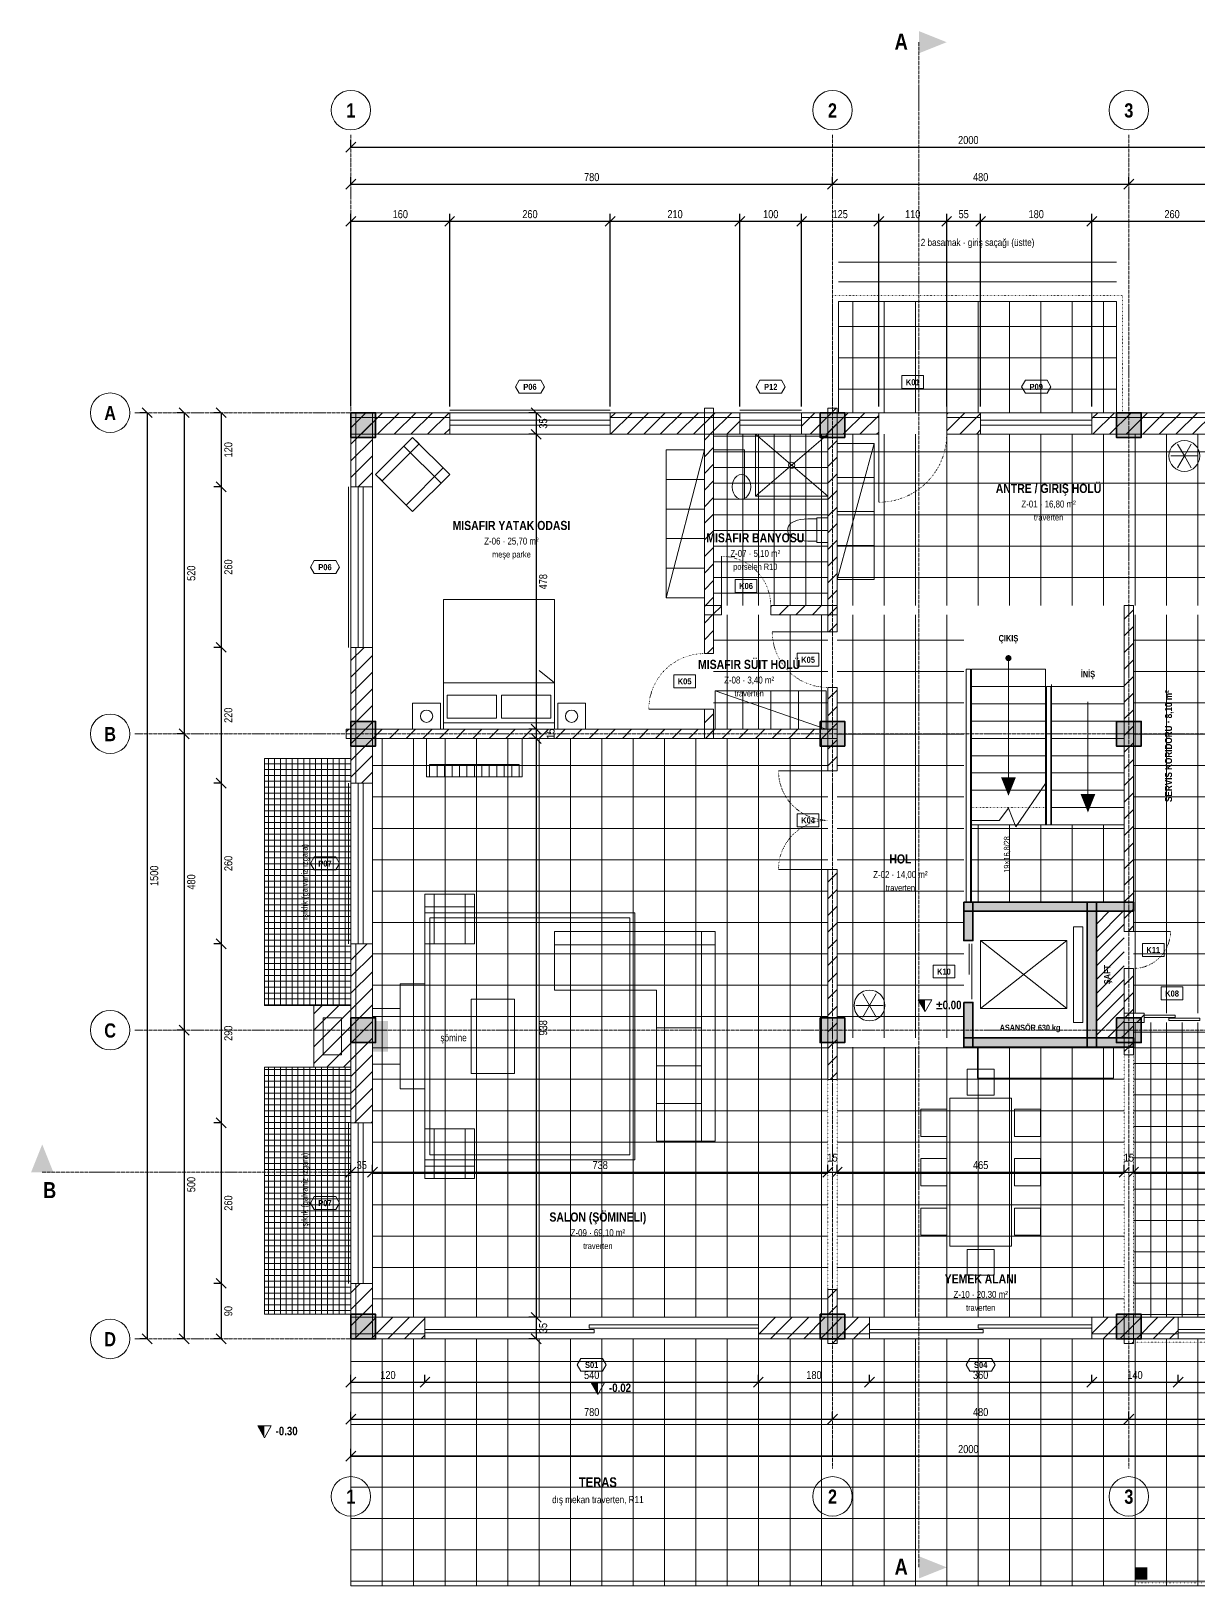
# Model space of a CAD drawing. Header units: centimetres. Extents: x -864 to 7399, y -55958 to -4337.
# Drawn here: x -518 to 1374, y -15400 to -12882 of the extents above; entities that cross this region are included whole.
import ezdxf
from ezdxf.enums import TextEntityAlignment as Align

# ---------------------------------------------------------------- set-up
doc = ezdxf.new("R2010")
doc.units = ezdxf.units.CM
doc.header["$LTSCALE"] = 0.25
doc.linetypes.add('ACAD_ISO04W100', pattern=[30, 24, -3, 0, -3])
doc.linetypes.add('ACAD_ISO07W100', pattern=[3, 0, -3])
for name, color, linetype, lineweight in [('M-BACA-TUGLA', 116, 'Continuous', 9), ('M-BACA-TUGLA-T', 8, 'Continuous', 5), ('M-DUVA-GAZBETON', 64, 'Continuous', 20), ('M-DUVA-GAZBETON-T', 8, 'Continuous', 5), ('M-GOST-ACYONU', 248, 'ACAD_ISO07W100', 9), ('M-GOST-AKS', 1, 'ACAD_ISO04W100', 9), ('M-GOST-AKSPOZ', 1, 'Continuous', 9), ('M-GOST-DISOLCU', 40, 'Continuous', 9), ('M-GOST-ICOLCU', 44, 'Continuous', 9), ('M-GOST-IZDUSUM', 80, 'ACAD_ISO07W100', 18), ('M-GOST-KAPIPOZ', 95, 'Continuous', 9), ('M-GOST-KESITHATTI', 240, 'ACAD_ISO04W100', 18), ('M-GOST-MAHALPOZ', 7, 'Continuous', 9), ('M-GOST-MERDIVEPOZ', 145, 'Continuous', 9), ('M-GOST-PENCEREPOZ', 62, 'Continuous', 9), ('M-GOST-PLANKOT', 46, 'Continuous', 9), ('M-GOST-YAZI', 2, 'Continuous', 9), ('M-ISIK-GALVANIZ', 150, 'Continuous', 9), ('M-ISIK-GALVANIZ-T', 8, 'Continuous', 5), ('M-ISYA-TASYUNU', 251, 'Continuous', 9), ('M-KALD-TAS', 45, 'Continuous', 9), ('M-KALD-TAS-T', 8, 'Continuous', 5), ('M-KORK-CAM', 100, 'Continuous', 9), ('M-KPKN-AHSAP', 93, 'Continuous', 9), ('M-KPKS-AHSAP', 160, 'Continuous', 9), ('M-MERD-BETONARME', 6, 'Continuous', 18), ('M-MERD-BETONARME-T', 8, 'Continuous', 5), ('M-PNKS-ALUMINYUM', 171, 'Continuous', 9), ('M-SAFT-TESISAT-T', 8, 'Continuous', 5), ('M-TASI-BETONARME', 5, 'Continuous', 35), ('M-TASI-BETONARME-T', 250, 'Continuous', 5), ('M-TEFR-MEKANIK', 238, 'Continuous', 9), ('M-TEFR-MIMARI', 29, 'Continuous', 9), ('M-ZMNK-DOGALTAS-T', 8, 'Continuous', 5), ('M-ZMNK-SERAMIK-T', 8, 'Continuous', 5)]:
    doc.layers.add(name, color=color, linetype=linetype, lineweight=lineweight)
doc.styles.add('YAZI', font='arialn.ttf')
doc.styles.add('YAZI-KALIN', font='arialnb.ttf')
doc.dimstyles.new('MIMARI-1-100', dxfattribs={"dimscale": 10, "dimtxt": 1.296, "dimasz": 2.5, "dimexe": 1.2, "dimexo": 0, "dimgap": 0.5, "dimtad": 1, "dimdec": 0, "dimtxsty": 'YAZI', "dimtsz": 0.8, "dimcen": 2.5, "dimclrd": 256, "dimclre": 256, "dimclrt": 256, "dimazin": 3, "dimtfac": 1, "dimtmove": 0, "dimatfit": 3, "dimarcsym": 0})

msp = doc.modelspace()

# ---------------------------------------------------------------- hatches: boundary and pattern name
at = {"layer": 'M-BACA-TUGLA-T'}
h = msp.add_hatch(dxfattribs=at)
h.set_pattern_fill('ANSI31', scale=6)
h.paths.add_polyline_path([(-60, -14460), (0, -14460), (0, -14560), (-60, -14560)])
h = msp.add_hatch(color=256, dxfattribs=at)
h.dxf.hatch_style = 1
h.paths.add_polyline_path([(35, -14485), (60, -14485), (60, -14535), (35, -14535)])
at = {"layer": 'M-DUVA-GAZBETON-T'}
h = msp.add_hatch(dxfattribs=at)
h.set_pattern_fill('ANSI31', scale=6)
h.paths.add_polyline_path([(572.5, -13492.5), (587.5, -13492.5), (587.5, -13890), (572.5, -13890)])
h = msp.add_hatch(dxfattribs=at)
h.set_pattern_fill('ANSI31', scale=6)
h.paths.add_polyline_path([(772.5, -13492.5), (787.5, -13492.5), (787.5, -13855), (772.5, -13855)])
h = msp.add_hatch(dxfattribs=at)
h.set_pattern_fill('ANSI31', scale=6)
h.paths.add_polyline_path([(0, -13500), (35, -13500), (35, -13620), (0, -13620)])
h = msp.add_hatch(dxfattribs=at)
h.set_pattern_fill('ANSI31', scale=6)
h.paths.add_polyline_path([(0, -13500), (160, -13500), (160, -13535), (0, -13535)])
h = msp.add_hatch(dxfattribs=at)
h.set_pattern_fill('ANSI31', scale=6)
h.paths.add_polyline_path([(420, -13500), (630, -13500), (630, -13535), (420, -13535)])
h = msp.add_hatch(dxfattribs=at)
h.set_pattern_fill('ANSI31', scale=6)
h.paths.add_polyline_path([(730, -13500), (855, -13500), (855, -13535), (730, -13535)])
h = msp.add_hatch(dxfattribs=at)
h.set_pattern_fill('ANSI31', scale=6)
h.paths.add_polyline_path([(965, -13500), (1020, -13500), (1020, -13535), (965, -13535)])
h = msp.add_hatch(dxfattribs=at)
h.set_pattern_fill('ANSI31', scale=6)
h.paths.add_polyline_path([(1200, -13500), (1460, -13500), (1460, -13535), (1200, -13535)])
h = msp.add_hatch(dxfattribs=at)
h.set_pattern_fill('ANSI31', scale=6)
h.paths.add_polyline_path([(572.5, -13812.5), (600, -13812.5), (600, -13827.5), (572.5, -13827.5)])
h = msp.add_hatch(dxfattribs=at)
h.set_pattern_fill('ANSI31', scale=6)
h.paths.add_polyline_path([(680, -13812.5), (787.5, -13812.5), (787.5, -13827.5), (680, -13827.5)])
h = msp.add_hatch(dxfattribs=at)
h.set_pattern_fill('ANSI31', scale=6)
h.paths.add_polyline_path([(1252.5, -13812.5), (1267.5, -13812.5), (1267.5, -14340), (1252.5, -14340)])
h = msp.add_hatch(dxfattribs=at)
h.set_pattern_fill('ANSI31', scale=6)
h.paths.add_polyline_path([(0, -13880), (35, -13880), (35, -14100), (0, -14100)])
h = msp.add_hatch(dxfattribs=at)
h.set_pattern_fill('ANSI31', scale=6)
h.paths.add_polyline_path([(772.5, -13945), (787.5, -13945), (787.5, -14080), (772.5, -14080)])
h = msp.add_hatch(dxfattribs=at)
h.set_pattern_fill('ANSI31', scale=6)
h.paths.add_polyline_path([(572.5, -13980), (587.5, -13980), (587.5, -14027.5), (572.5, -14027.5)])
h = msp.add_hatch(dxfattribs=at)
h.set_pattern_fill('ANSI31', scale=6)
h.paths.add_polyline_path([(-7.5, -14012.5), (787.5, -14012.5), (787.5, -14027.5), (-7.5, -14027.5)])
h = msp.add_hatch(dxfattribs=at)
h.set_pattern_fill('ANSI31', scale=6)
h.paths.add_polyline_path([(772.5, -14240), (787.5, -14240), (787.5, -14580), (772.5, -14580)])
h = msp.add_hatch(dxfattribs=at)
h.set_pattern_fill('ANSI31', scale=6)
h.paths.add_polyline_path([(0, -14360), (35, -14360), (35, -14650), (0, -14650)])
h = msp.add_hatch(dxfattribs=at)
h.set_pattern_fill('ANSI31', scale=6)
h.paths.add_polyline_path([(1252.5, -14400), (1267.5, -14400), (1267.5, -14540), (1252.5, -14540)])
h = msp.add_hatch(dxfattribs=at)
h.set_pattern_fill('ANSI31', scale=6)
h.paths.add_polyline_path([(1252.5, -14472.5), (1285, -14472.5), (1285, -14487.5), (1252.5, -14487.5)])
h = msp.add_hatch(dxfattribs=at)
h.set_pattern_fill('ANSI31', scale=6)
h.paths.add_polyline_path([(0, -14910), (35, -14910), (35, -15000), (0, -15000)])
h = msp.add_hatch(dxfattribs=at)
h.set_pattern_fill('ANSI31', scale=6)
h.paths.add_polyline_path([(772.5, -14920), (787.5, -14920), (787.5, -15007.5), (772.5, -15007.5)])
h = msp.add_hatch(dxfattribs=at)
h.set_pattern_fill('ANSI31', scale=6)
h.paths.add_polyline_path([(0, -14965), (120, -14965), (120, -15000), (0, -15000)])
h = msp.add_hatch(dxfattribs=at)
h.set_pattern_fill('ANSI31', scale=6)
h.paths.add_polyline_path([(660, -14965), (840, -14965), (840, -15000), (660, -15000)])
h = msp.add_hatch(dxfattribs=at)
h.set_pattern_fill('ANSI31', scale=6)
h.paths.add_polyline_path([(1200, -14965), (1340, -14965), (1340, -15000), (1200, -15000)])
h = msp.add_hatch(dxfattribs=at)
h.set_pattern_fill('ANSI31', scale=6)
h.paths.add_polyline_path([(1252.5, -14960), (1267.5, -14960), (1267.5, -15007.5), (1252.5, -15007.5)])
at = {"layer": 'M-GOST-KESITHATTI'}
h = msp.add_hatch(color=256, dxfattribs=at)
h.dxf.hatch_style = 1
h.paths.add_polyline_path([(920, -12882), (965, -12900), (920, -12918)])
h = msp.add_hatch(color=256, dxfattribs=at)
h.dxf.hatch_style = 1
h.paths.add_polyline_path([(-518, -14730), (-500, -14685), (-482, -14730)])
h = msp.add_hatch(color=256, dxfattribs=at)
h.dxf.hatch_style = 1
h.paths.add_polyline_path([(920, -15352), (965, -15370), (920, -15388)])
at = {"layer": 'M-GOST-PLANKOT'}
h = msp.add_hatch(color=256, dxfattribs=at)
h.dxf.hatch_style = 1
h.paths.add_polyline_path([(919, -14451), (930, -14451), (930, -14470)])
h = msp.add_hatch(color=256, dxfattribs=at)
h.dxf.hatch_style = 1
h.paths.add_polyline_path([(389, -15071), (400, -15071), (400, -15090)])
h = msp.add_hatch(color=256, dxfattribs=at)
h.dxf.hatch_style = 1
h.paths.add_polyline_path([(-151, -15141), (-140, -15141), (-140, -15160)])
at = {"layer": 'M-ISIK-GALVANIZ-T'}
h = msp.add_hatch(dxfattribs=at)
h.set_pattern_fill('NET', scale=3)
h.paths.add_polyline_path([(-140, -14060), (0, -14060), (0, -14460), (-140, -14460)])
h = msp.add_hatch(dxfattribs=at)
h.set_pattern_fill('NET', scale=3)
h.paths.add_polyline_path([(-140, -14560), (0, -14560), (0, -14960), (-140, -14960)])
at = {"layer": 'M-KALD-TAS-T'}
h = msp.add_hatch(dxfattribs=at)
h.set_pattern_fill('NET', scale=16)
h.paths.add_polyline_path([(790, -13320), (1240, -13320), (1240, -13500), (790, -13500)])
h = msp.add_hatch(dxfattribs=at)
h.set_pattern_fill('NET', scale=16)
h.paths.add_polyline_path([(0, -15000), (2000, -15000), (2000, -15400), (0, -15400)])
h = msp.add_hatch(color=256, dxfattribs=at)
h.dxf.hatch_style = 1
h.paths.add_polyline_path([(1270, -15370), (1290, -15370), (1290, -15390), (1270, -15390)])
at = {"layer": 'M-MERD-BETONARME'}
h = msp.add_hatch(color=256, dxfattribs=at)
h.dxf.hatch_style = 1
edge = h.paths.add_edge_path()
edge.add_arc((1065, -13897.5), 5, 0, 360)
at = {"layer": 'M-MERD-BETONARME-T'}
h = msp.add_hatch(color=256, dxfattribs=at)
h.dxf.hatch_style = 1
h.paths.add_polyline_path([(1053, -14090.5), (1077, -14090.5), (1065, -14120.5)])
h = msp.add_hatch(color=256, dxfattribs=at)
h.dxf.hatch_style = 1
h.paths.add_polyline_path([(1181.8, -14117.5), (1205.8, -14117.5), (1193.8, -14147.5)])
at = {"layer": 'M-SAFT-TESISAT-T'}
h = msp.add_hatch(dxfattribs=at)
h.set_pattern_fill('ANSI31', scale=5)
h.paths.add_polyline_path([(1207.5, -14307.5), (1252.5, -14307.5), (1252.5, -14512.5), (1207.5, -14512.5)])
at = {"layer": 'M-TASI-BETONARME-T'}
h = msp.add_hatch(color=256, dxfattribs=at)
h.dxf.hatch_style = 1
h.paths.add_polyline_path([(0, -13500), (40, -13500), (40, -13540), (0, -13540)])
h = msp.add_hatch(color=256, dxfattribs=at)
h.dxf.hatch_style = 1
h.paths.add_polyline_path([(760, -13500), (800, -13500), (800, -13540), (760, -13540)])
h = msp.add_hatch(color=256, dxfattribs=at)
h.dxf.hatch_style = 1
h.paths.add_polyline_path([(1240, -13500), (1280, -13500), (1280, -13540), (1240, -13540)])
h = msp.add_hatch(color=256, dxfattribs=at)
h.dxf.hatch_style = 1
h.paths.add_polyline_path([(0, -14000), (40, -14000), (40, -14040), (0, -14040)])
h = msp.add_hatch(color=256, dxfattribs=at)
h.dxf.hatch_style = 1
h.paths.add_polyline_path([(760, -14000), (800, -14000), (800, -14040), (760, -14040)])
h = msp.add_hatch(color=256, dxfattribs=at)
h.dxf.hatch_style = 1
h.paths.add_polyline_path([(1240, -14000), (1280, -14000), (1280, -14040), (1240, -14040)])
h = msp.add_hatch(color=256, dxfattribs=at)
h.dxf.hatch_style = 1
h.paths.add_polyline_path([(992.5, -14292.5), (1007.5, -14292.5), (1007.5, -14355), (992.5, -14355)])
h = msp.add_hatch(color=256, dxfattribs=at)
h.dxf.hatch_style = 1
h.paths.add_polyline_path([(992.5, -14292.5), (1267.5, -14292.5), (1267.5, -14307.5), (992.5, -14307.5)])
h = msp.add_hatch(color=256, dxfattribs=at)
h.dxf.hatch_style = 1
h.paths.add_polyline_path([(1192.5, -14292.5), (1207.5, -14292.5), (1207.5, -14527.5), (1192.5, -14527.5)])
h = msp.add_hatch(color=256, dxfattribs=at)
h.dxf.hatch_style = 1
h.paths.add_polyline_path([(992.5, -14455), (1007.5, -14455), (1007.5, -14527.5), (992.5, -14527.5)])
h = msp.add_hatch(color=256, dxfattribs=at)
h.dxf.hatch_style = 1
h.paths.add_polyline_path([(0, -14480), (40, -14480), (40, -14520), (0, -14520)])
h = msp.add_hatch(color=256, dxfattribs=at)
h.dxf.hatch_style = 1
h.paths.add_polyline_path([(760, -14480), (800, -14480), (800, -14520), (760, -14520)])
h = msp.add_hatch(color=256, dxfattribs=at)
h.dxf.hatch_style = 1
h.paths.add_polyline_path([(1240, -14480), (1280, -14480), (1280, -14520), (1240, -14520)])
h = msp.add_hatch(color=256, dxfattribs=at)
h.dxf.hatch_style = 1
h.paths.add_polyline_path([(992.5, -14512.5), (1267.5, -14512.5), (1267.5, -14527.5), (992.5, -14527.5)])
h = msp.add_hatch(color=256, dxfattribs=at)
h.dxf.hatch_style = 1
h.paths.add_polyline_path([(0, -14960), (40, -14960), (40, -15000), (0, -15000)])
h = msp.add_hatch(color=256, dxfattribs=at)
h.dxf.hatch_style = 1
h.paths.add_polyline_path([(760, -14960), (800, -14960), (800, -15000), (760, -15000)])
h = msp.add_hatch(color=256, dxfattribs=at)
h.dxf.hatch_style = 1
h.paths.add_polyline_path([(1240, -14960), (1280, -14960), (1280, -15000), (1240, -15000)])
at = {"layer": 'M-ZMNK-DOGALTAS-T'}
h = msp.add_hatch(dxfattribs=at)
h.set_pattern_fill('NET', scale=16)
h.paths.add_polyline_path([(787.5, -13535), (1392.5, -13535), (1392.5, -13812.5), (787.5, -13812.5)])
h = msp.add_hatch(dxfattribs=at)
h.set_pattern_fill('NET', scale=16)
h.paths.add_polyline_path([(587.5, -13827.5), (772.5, -13827.5), (772.5, -14012.5), (587.5, -14012.5)])
h = msp.add_hatch(dxfattribs=at)
h.set_pattern_fill('NET', scale=16)
h.paths.add_polyline_path([(787.5, -13827.5), (992.5, -13827.5), (992.5, -14512.5), (787.5, -14512.5)])
h = msp.add_hatch(dxfattribs=at)
h.set_pattern_fill('NET', scale=16)
h.paths.add_polyline_path([(1267.5, -13827.5), (1392.5, -13827.5), (1392.5, -14472.5), (1267.5, -14472.5)])
h = msp.add_hatch(dxfattribs=at)
h.set_pattern_fill('NET', scale=16)
h.paths.add_polyline_path([(35, -14027.5), (772.5, -14027.5), (772.5, -14965), (35, -14965)])
h = msp.add_hatch(dxfattribs=at)
h.set_pattern_fill('NET', scale=16)
h.paths.add_polyline_path([(1005, -14167.5), (1252.5, -14167.5), (1252.5, -14292.5), (1005, -14292.5)])
h = msp.add_hatch(dxfattribs=at)
h.set_pattern_fill('NET', scale=16)
h.paths.add_polyline_path([(787.5, -14527.5), (1252.5, -14527.5), (1252.5, -14965), (787.5, -14965)])
at = {"layer": 'M-ZMNK-SERAMIK-T'}
h = msp.add_hatch(dxfattribs=at)
h.set_pattern_fill('NET', scale=8)
h.paths.add_polyline_path([(587.5, -13535), (772.5, -13535), (772.5, -13812.5), (587.5, -13812.5)])
h = msp.add_hatch(dxfattribs=at)
h.set_pattern_fill('NET', scale=8)
h.paths.add_polyline_path([(1267.5, -14487.5), (1965, -14487.5), (1965, -14965), (1267.5, -14965)])

# ---------------------------------------------------------------- linework, layer by layer
at = {"layer": 'M-BACA-TUGLA'}
for points in [[(80, -14425), (120, -14425), (120, -14595), (80, -14595)], [(-60, -14460), (0, -14460), (0, -14560), (-60, -14560)], [(35, -14465), (80, -14465), (80, -14555), (35, -14555)], [(-45, -14480), (-15, -14480), (-15, -14540), (-45, -14540)]]:
    msp.add_lwpolyline(points, close=True, dxfattribs=at)
at = {"layer": 'M-DUVA-GAZBETON'}
for points in [[(572.5, -13492.5), (587.5, -13492.5), (587.5, -13890), (572.5, -13890)], [(772.5, -13492.5), (787.5, -13492.5), (787.5, -13855), (772.5, -13855)], [(0, -13500), (35, -13500), (35, -13620), (0, -13620)], [(0, -13500), (160, -13500), (160, -13535), (0, -13535)], [(420, -13500), (630, -13500), (630, -13535), (420, -13535)], [(730, -13500), (855, -13500), (855, -13535), (730, -13535)], [(965, -13500), (1020, -13500), (1020, -13535), (965, -13535)], [(1200, -13500), (1460, -13500), (1460, -13535), (1200, -13535)], [(572.5, -13812.5), (600, -13812.5), (600, -13827.5), (572.5, -13827.5)], [(680, -13812.5), (787.5, -13812.5), (787.5, -13827.5), (680, -13827.5)], [(1252.5, -13812.5), (1267.5, -13812.5), (1267.5, -14340), (1252.5, -14340)], [(0, -13880), (35, -13880), (35, -14100), (0, -14100)], [(772.5, -13945), (787.5, -13945), (787.5, -14080), (772.5, -14080)], [(572.5, -13980), (587.5, -13980), (587.5, -14027.5), (572.5, -14027.5)], [(-7.5, -14012.5), (787.5, -14012.5), (787.5, -14027.5), (-7.5, -14027.5)], [(772.5, -14240), (787.5, -14240), (787.5, -14580), (772.5, -14580)], [(0, -14360), (35, -14360), (35, -14650), (0, -14650)], [(1252.5, -14400), (1267.5, -14400), (1267.5, -14540), (1252.5, -14540)], [(1252.5, -14472.5), (1285, -14472.5), (1285, -14487.5), (1252.5, -14487.5)], [(0, -14910), (35, -14910), (35, -15000), (0, -15000)], [(772.5, -14920), (787.5, -14920), (787.5, -15007.5), (772.5, -15007.5)], [(0, -14965), (120, -14965), (120, -15000), (0, -15000)], [(660, -14965), (840, -14965), (840, -15000), (660, -15000)], [(1200, -14965), (1340, -14965), (1340, -15000), (1200, -15000)], [(1252.5, -14960), (1267.5, -14960), (1267.5, -15007.5), (1252.5, -15007.5)]]:
    msp.add_lwpolyline(points, close=True, dxfattribs=at)
at = {"layer": 'M-GOST-ACYONU'}
for points in [[(855, -13645), (862.2, -13644.8), (869.4, -13644.1), (876.5, -13642.9), (883.5, -13641.3), (890.4, -13639.2), (897.1, -13636.6), (903.7, -13633.7), (910, -13630.3), (916.1, -13626.5), (922, -13622.3), (927.5, -13617.7), (932.8, -13612.8), (937.7, -13607.5), (942.3, -13602), (946.5, -13596.1), (950.3, -13590), (953.7, -13583.7), (956.6, -13577.1), (959.2, -13570.4), (961.3, -13563.5), (962.9, -13556.5), (964.1, -13549.4), (964.8, -13542.2), (965, -13535)], [(600, -13732.5), (605.2, -13732.7), (610.4, -13733.2), (615.6, -13734), (620.7, -13735.2), (625.7, -13736.7), (630.6, -13738.6), (635.4, -13740.8), (640, -13743.2), (644.4, -13746), (648.7, -13749), (652.7, -13752.4), (656.6, -13755.9), (660.1, -13759.8), (663.5, -13763.8), (666.5, -13768.1), (669.3, -13772.5), (671.7, -13777.1), (673.9, -13781.9), (675.8, -13786.8), (677.3, -13791.8), (678.5, -13796.9), (679.3, -13802.1), (679.8, -13807.3), (680, -13812.5)], [(682.5, -13855), (682.7, -13860.9), (683.3, -13866.7), (684.2, -13872.6), (685.6, -13878.3), (687.3, -13883.9), (689.4, -13889.4), (691.8, -13894.8), (694.6, -13900), (697.7, -13905), (701.1, -13909.8), (704.8, -13914.3), (708.9, -13918.6), (713.2, -13922.7), (717.7, -13926.4), (722.5, -13929.8), (727.5, -13932.9), (732.7, -13935.7), (738.1, -13938.1), (743.6, -13940.2), (749.2, -13941.9), (754.9, -13943.3), (760.8, -13944.2), (766.6, -13944.8), (772.5, -13945)], [(482.5, -13980), (482.7, -13974.1), (483.3, -13968.3), (484.2, -13962.4), (485.6, -13956.7), (487.3, -13951.1), (489.4, -13945.6), (491.8, -13940.2), (494.6, -13935), (497.7, -13930), (501.1, -13925.2), (504.8, -13920.7), (508.9, -13916.4), (513.2, -13912.3), (517.7, -13908.6), (522.5, -13905.2), (527.5, -13902.1), (532.7, -13899.3), (538.1, -13896.9), (543.6, -13894.8), (549.2, -13893.1), (554.9, -13891.7), (560.8, -13890.8), (566.6, -13890.2), (572.5, -13890)], [(692.5, -14080), (692.7, -14085.2), (693.2, -14090.4), (694, -14095.6), (695.2, -14100.7), (696.7, -14105.7), (698.6, -14110.6), (700.8, -14115.4), (703.2, -14120), (706, -14124.4), (709, -14128.7), (712.4, -14132.7), (715.9, -14136.6), (719.8, -14140.1), (723.8, -14143.5), (728.1, -14146.5), (732.5, -14149.3), (737.1, -14151.7), (741.9, -14153.9), (746.8, -14155.8), (751.8, -14157.3), (756.9, -14158.5), (762.1, -14159.3), (767.3, -14159.8), (772.5, -14160)], [(692.5, -14240), (692.7, -14234.8), (693.2, -14229.6), (694, -14224.4), (695.2, -14219.3), (696.7, -14214.3), (698.6, -14209.4), (700.8, -14204.6), (703.2, -14200), (706, -14195.6), (709, -14191.3), (712.4, -14187.3), (715.9, -14183.4), (719.8, -14179.9), (723.8, -14176.5), (728.1, -14173.5), (732.5, -14170.7), (737.1, -14168.3), (741.9, -14166.1), (746.8, -14164.2), (751.8, -14162.7), (756.9, -14161.5), (762.1, -14160.7), (767.3, -14160.2), (772.5, -14160)], [(1327.5, -14340), (1327.4, -14343.9), (1327, -14347.8), (1326.3, -14351.7), (1325.5, -14355.5), (1324.3, -14359.3), (1322.9, -14363), (1321.3, -14366.5), (1319.5, -14370), (1317.4, -14373.3), (1315.1, -14376.5), (1312.6, -14379.6), (1309.9, -14382.4), (1307.1, -14385.1), (1304, -14387.6), (1300.8, -14389.9), (1297.5, -14392), (1294, -14393.8), (1290.5, -14395.4), (1286.8, -14396.8), (1283, -14398), (1279.2, -14398.8), (1275.3, -14399.5), (1271.4, -14399.9), (1267.5, -14400)]]:
    msp.add_lwpolyline(points, dxfattribs=at)
at = {"layer": 'M-GOST-AKS'}
for p, q in [((0, -13050), (0, -15210)), ((780, -13050), (780, -15210)), ((1260, -13050), (1260, -15210)), ((-350, -13500), (2350, -13500)), ((-350, -14020), (2350, -14020)), ((-350, -14500), (2350, -14500)), ((-350, -15000), (2350, -15000))]:
    msp.add_line(p, q, dxfattribs=at)
at = {"layer": 'M-GOST-AKSPOZ'}
for centre in [(0, -13010), (780, -13010), (1260, -13010), (-390, -13500), (-390, -14020), (-390, -14500), (-390, -15000), (0, -15255), (780, -15255), (1260, -15255)]:
    msp.add_circle(centre, 32, dxfattribs=at)
at = {"layer": 'M-GOST-IZDUSUM'}
for p, q in [((1005, -14139.5), (1125, -14139.5)), ((1005, -14167.5), (1125, -14167.5)), ((1252.5, -14540), (1252.5, -14960)), ((1267.5, -14540), (1267.5, -14960)), ((772.5, -14580), (772.5, -14920)), ((787.5, -14580), (787.5, -14920))]:
    msp.add_line(p, q, dxfattribs=at)
for points in [[(780, -13310), (1250, -13310), (1250, -13500), (780, -13500)], [(1270, -15005), (1990, -15005), (1990, -15395), (1270, -15395)]]:
    msp.add_lwpolyline(points, close=True, dxfattribs=at)
at = {"layer": 'M-GOST-KAPIPOZ'}
for points in [[(892.4, -13440), (927.6, -13440), (927.6, -13461), (892.4, -13461)], [(622.4, -13770), (657.6, -13770), (657.6, -13791), (622.4, -13791)], [(722.9, -13889.5), (758.1, -13889.5), (758.1, -13910.5), (722.9, -13910.5)], [(522.9, -13924.5), (558.1, -13924.5), (558.1, -13945.5), (522.9, -13945.5)], [(722.9, -14149.5), (758.1, -14149.5), (758.1, -14170.5), (722.9, -14170.5)], [(1281.9, -14359.5), (1317.1, -14359.5), (1317.1, -14380.5), (1281.9, -14380.5)], [(942.9, -14394.5), (978.1, -14394.5), (978.1, -14415.5), (942.9, -14415.5)], [(1312.4, -14430), (1347.6, -14430), (1347.6, -14451), (1312.4, -14451)]]:
    msp.add_lwpolyline(points, close=True, dxfattribs=at)
at = {"layer": 'M-GOST-KESITHATTI'}
for p, q in [((920, -12900), (920, -12990)), ((920, -12990), (920, -15280)), ((-500, -14730), (-410, -14730)), ((-410, -14730), (2410, -14730)), ((920, -15280), (920, -15370))]:
    msp.add_line(p, q, dxfattribs=at)
at = {"layer": 'M-GOST-PENCEREPOZ'}
for points in [[(266.4, -13458), (272.4, -13447.5), (307.6, -13447.5), (313.6, -13458), (307.6, -13468.5), (272.4, -13468.5)], [(656.4, -13458), (662.4, -13447.5), (697.6, -13447.5), (703.6, -13458), (697.6, -13468.5), (662.4, -13468.5)], [(1086.4, -13458), (1092.4, -13447.5), (1127.6, -13447.5), (1133.6, -13458), (1127.6, -13468.5), (1092.4, -13468.5)], [(-65.6, -13750), (-59.6, -13739.5), (-24.4, -13739.5), (-18.4, -13750), (-24.4, -13760.5), (-59.6, -13760.5)], [(-65.6, -14230), (-59.6, -14219.5), (-24.4, -14219.5), (-18.4, -14230), (-24.4, -14240.5), (-59.6, -14240.5)], [(-65.6, -14780), (-59.6, -14769.5), (-24.4, -14769.5), (-18.4, -14780), (-24.4, -14790.5), (-59.6, -14790.5)], [(366.4, -15042), (372.4, -15031.5), (407.6, -15031.5), (413.6, -15042), (407.6, -15052.5), (372.4, -15052.5)], [(996.4, -15042), (1002.4, -15031.5), (1037.6, -15031.5), (1043.6, -15042), (1037.6, -15052.5), (1002.4, -15052.5)]]:
    msp.add_lwpolyline(points, close=True, dxfattribs=at)
at = {"layer": 'M-GOST-PLANKOT'}
for points in [[(919, -14451), (941, -14451), (930, -14470)], [(389, -15071), (411, -15071), (400, -15090)], [(-151, -15141), (-129, -15141), (-140, -15160)]]:
    msp.add_lwpolyline(points, close=True, dxfattribs=at)
at = {"layer": 'M-ISIK-GALVANIZ'}
for points in [[(-140, -14060), (0, -14060), (0, -14460), (-140, -14460)], [(-140, -14560), (0, -14560), (0, -14960), (-140, -14960)]]:
    msp.add_lwpolyline(points, close=True, dxfattribs=at)
at = {"layer": 'M-ISYA-TASYUNU'}
for p, q in [((0, -13508), (160, -13508)), ((8, -13500), (8, -13620)), ((420, -13508), (630, -13508)), ((730, -13508), (855, -13508)), ((965, -13508), (1020, -13508)), ((1200, -13508), (1460, -13508)), ((8, -13880), (8, -14100)), ((8, -14360), (8, -14650)), ((8, -14910), (8, -15000)), ((0, -14992), (120, -14992)), ((660, -14992), (840, -14992)), ((1200, -14992), (1340, -14992))]:
    msp.add_line(p, q, dxfattribs=at)
at = {"layer": 'M-KALD-TAS'}
for p, q in [((790, -13256), (1240, -13256)), ((790, -13288), (1240, -13288)), ((790, -13320), (1240, -13320))]:
    msp.add_line(p, q, dxfattribs=at)
for points in [[(790, -13320), (1240, -13320), (1240, -13500), (790, -13500)], [(0, -15000), (2000, -15000), (2000, -15400), (0, -15400)]]:
    msp.add_lwpolyline(points, close=True, dxfattribs=at)
at = {"layer": 'M-KORK-CAM'}
for points in [[(996.5, -13915.5), (1003.5, -13915.5), (1003.5, -14292.5), (996.5, -14292.5)], [(1126.5, -13943.5), (1133.5, -13943.5), (1133.5, -14167.5), (1126.5, -14167.5)]]:
    msp.add_lwpolyline(points, close=True, dxfattribs=at)
at = {"layer": 'M-KPKN-AHSAP'}
for p, q in [((855, -13535), (855, -13645)), ((600, -13812.5), (600, -13732.5)), ((772.5, -13855), (682.5, -13855)), ((572.5, -13980), (482.5, -13980)), ((772.5, -14080), (692.5, -14080)), ((772.5, -14240), (692.5, -14240)), ((1267.5, -14340), (1327.5, -14340)), ((1001.5, -14360), (1001.5, -14410)), ((1005.5, -14360), (1005.5, -14450))]:
    msp.add_line(p, q, dxfattribs=at)
for points in [[(1285, -14475.5), (1335, -14475.5), (1335, -14479.5), (1285, -14479.5)], [(1325, -14480.5), (1375, -14480.5), (1375, -14484.5), (1325, -14484.5)]]:
    msp.add_lwpolyline(points, close=True, dxfattribs=at)
at = {"layer": 'M-KPKS-AHSAP'}
for p, q in [((855, -13500), (855, -13535)), ((965, -13500), (965, -13535)), ((600, -13812.5), (600, -13827.5)), ((680, -13812.5), (680, -13827.5)), ((772.5, -13855), (787.5, -13855)), ((572.5, -13890), (587.5, -13890)), ((772.5, -13945), (787.5, -13945)), ((572.5, -13980), (587.5, -13980)), ((772.5, -14080), (787.5, -14080)), ((772.5, -14240), (787.5, -14240)), ((1252.5, -14340), (1267.5, -14340)), ((1252.5, -14400), (1267.5, -14400)), ((1285, -14472.5), (1285, -14487.5))]:
    msp.add_line(p, q, dxfattribs=at)
at = {"layer": 'M-MERD-BETONARME'}
for p, q in [((1065, -13897.5), (1065, -14115.5)), ((1005, -13915.5), (1125, -13915.5)), ((1005, -13915.5), (1005, -14167.5)), ((1125, -13915.5), (1125, -14167.5)), ((1005, -13943.5), (1125, -13943.5)), ((1125, -13940), (1125, -14167.5)), ((1135, -13940), (1135, -14167.5)), ((1135, -13943.5), (1252.5, -13943.5)), ((1135, -13943.5), (1135, -14167.5)), ((1252.5, -13943.5), (1252.5, -14167.5)), ((1005, -13971.5), (1125, -13971.5)), ((1135, -13971.5), (1252.5, -13971.5)), ((1193.8, -13968.5), (1193.8, -14142.5)), ((1005, -13999.5), (1125, -13999.5)), ((1135, -13999.5), (1252.5, -13999.5)), ((1005, -14027.5), (1125, -14027.5)), ((1135, -14027.5), (1252.5, -14027.5)), ((1005, -14055.5), (1125, -14055.5)), ((1135, -14055.5), (1252.5, -14055.5)), ((1005, -14083.5), (1125, -14083.5)), ((1135, -14083.5), (1252.5, -14083.5)), ((1005, -14111.5), (1125, -14111.5)), ((1135, -14111.5), (1252.5, -14111.5)), ((1135, -14139.5), (1252.5, -14139.5)), ((1135, -14167.5), (1252.5, -14167.5))]:
    msp.add_line(p, q, dxfattribs=at)
msp.add_lwpolyline([(1005, -14160.5), (1050, -14160.5), (1065, -14140.5), (1077, -14170.5), (1125, -14100.5)], dxfattribs=at)
msp.add_lwpolyline([(1005, -14167.5), (1252.5, -14167.5), (1252.5, -14292.5), (1005, -14292.5)], close=True, dxfattribs=at)
at = {"layer": 'M-PNKS-ALUMINYUM'}
for p, q in [((160, -13496), (420, -13496)), ((160, -13496), (420, -13496)), ((630, -13496), (730, -13496)), ((630, -13496), (730, -13496)), ((160, -13500), (420, -13500)), ((160, -13500), (160, -13535)), ((420, -13500), (420, -13535)), ((630, -13500), (730, -13500)), ((630, -13500), (630, -13535)), ((730, -13500), (730, -13535)), ((1020, -13500), (1200, -13500)), ((1020, -13500), (1020, -13535)), ((1200, -13500), (1200, -13535)), ((160, -13535), (420, -13535)), ((630, -13535), (730, -13535)), ((1020, -13535), (1200, -13535)), ((-4, -13620), (-4, -13880)), ((-4, -13620), (-4, -13880)), ((0, -13620), (0, -13880)), ((0, -13620), (35, -13620)), ((35, -13620), (35, -13880)), ((0, -13880), (35, -13880)), ((-4, -14100), (-4, -14360)), ((-4, -14100), (-4, -14360)), ((0, -14100), (0, -14360)), ((0, -14100), (35, -14100)), ((35, -14100), (35, -14360)), ((0, -14360), (35, -14360)), ((-4, -14650), (-4, -14910)), ((-4, -14650), (-4, -14910)), ((0, -14650), (0, -14910)), ((0, -14650), (35, -14650)), ((35, -14650), (35, -14910)), ((0, -14910), (35, -14910)), ((120, -14965), (660, -14965)), ((120, -14965), (120, -15000)), ((660, -14965), (660, -15000)), ((840, -14965), (1200, -14965)), ((840, -14965), (840, -15000)), ((1200, -14965), (1200, -15000)), ((1340, -14965), (1880, -14965)), ((1340, -14965), (1340, -15000)), ((120, -15000), (660, -15000)), ((840, -15000), (1200, -15000)), ((1340, -15000), (1880, -15000))]:
    msp.add_line(p, q, dxfattribs=at)
for points in [[(160, -13512), (420, -13512), (420, -13520), (160, -13520)], [(630, -13512), (730, -13512), (730, -13520), (630, -13520)], [(1020, -13512), (1200, -13512), (1200, -13520), (1020, -13520)], [(12, -13620), (20, -13620), (20, -13880), (12, -13880)], [(12, -14100), (20, -14100), (20, -14360), (12, -14360)], [(12, -14650), (20, -14650), (20, -14910), (12, -14910)], [(386, -14977), (660, -14977), (660, -14982.5), (386, -14982.5)], [(1016, -14977), (1200, -14977), (1200, -14982.5), (1016, -14982.5)], [(120, -14984.5), (394, -14984.5), (394, -14990), (120, -14990)], [(840, -14984.5), (1024, -14984.5), (1024, -14990), (840, -14990)], [(1340, -14984.5), (1614, -14984.5), (1614, -14990), (1340, -14990)]]:
    msp.add_lwpolyline(points, close=True, dxfattribs=at)
at = {"layer": 'M-TASI-BETONARME'}
for points in [[(0, -13500), (40, -13500), (40, -13540), (0, -13540)], [(760, -13500), (800, -13500), (800, -13540), (760, -13540)], [(1240, -13500), (1280, -13500), (1280, -13540), (1240, -13540)], [(0, -14000), (40, -14000), (40, -14040), (0, -14040)], [(760, -14000), (800, -14000), (800, -14040), (760, -14040)], [(1240, -14000), (1280, -14000), (1280, -14040), (1240, -14040)], [(992.5, -14292.5), (1007.5, -14292.5), (1007.5, -14355), (992.5, -14355)], [(992.5, -14292.5), (1267.5, -14292.5), (1267.5, -14307.5), (992.5, -14307.5)], [(1192.5, -14292.5), (1207.5, -14292.5), (1207.5, -14527.5), (1192.5, -14527.5)], [(992.5, -14455), (1007.5, -14455), (1007.5, -14527.5), (992.5, -14527.5)], [(0, -14480), (40, -14480), (40, -14520), (0, -14520)], [(760, -14480), (800, -14480), (800, -14520), (760, -14520)], [(1240, -14480), (1280, -14480), (1280, -14520), (1240, -14520)], [(992.5, -14512.5), (1267.5, -14512.5), (1267.5, -14527.5), (992.5, -14527.5)], [(0, -14960), (40, -14960), (40, -15000), (0, -15000)], [(760, -14960), (800, -14960), (800, -15000), (760, -15000)], [(1240, -14960), (1280, -14960), (1280, -15000), (1240, -15000)]]:
    msp.add_lwpolyline(points, close=True, dxfattribs=at)
at = {"layer": 'M-TEFR-MEKANIK'}
for p, q in [((655.5, -13535), (772.5, -13635)), ((655.5, -13635), (772.5, -13535)), ((1019.5, -14355), (1159.5, -14465)), ((1019.5, -14465), (1159.5, -14355))]:
    msp.add_line(p, q, dxfattribs=at)
for points in [[(655.5, -13535), (772.5, -13535), (772.5, -13635), (655.5, -13635)], [(587.5, -13640), (587.5, -13560), (637.5, -13560), (637.5, -13640)], [(754.5, -13672), (747, -13671.8), (740.1, -13671.9), (733.9, -13672.4), (728.4, -13673.1), (723.5, -13674.2), (719.3, -13675.5), (715.7, -13677.2), (712.7, -13679.1), (710.4, -13681.4), (708.8, -13683.9), (707.8, -13686.8), (707.5, -13690), (707.8, -13693.2), (708.8, -13696.1), (710.4, -13698.6), (712.7, -13700.9), (715.7, -13702.8), (719.3, -13704.5), (723.5, -13705.8), (728.4, -13706.9), (733.9, -13707.6), (740.1, -13708.1), (747, -13708.2), (754.5, -13708)], [(772.5, -13670), (772.5, -13710), (754.5, -13710), (754.5, -13670)], [(1170.5, -14332.5), (1185.5, -14332.5), (1185.5, -14487.5), (1170.5, -14487.5)], [(1019.5, -14355), (1159.5, -14355), (1159.5, -14465), (1019.5, -14465)]]:
    msp.add_lwpolyline(points, close=True, dxfattribs=at)
msp.add_lwpolyline([(617.5, -13620), (618, -13625.2), (619.5, -13630), (621.9, -13634.1), (625, -13637.3), (628.6, -13639.3), (632.5, -13639.9), (636.4, -13639.3), (640, -13637.3), (643.1, -13634.1), (645.5, -13629.9), (647, -13625.1), (647.5, -13620), (647, -13614.8), (645.5, -13610), (643.1, -13605.8), (640, -13602.6), (636.4, -13600.6), (632.5, -13600), (628.6, -13600.6), (625, -13602.6), (621.9, -13605.8), (619.5, -13609.9), (618, -13614.7), (617.5, -13619.9)], dxfattribs=at)
msp.add_circle((714, -13585), 5, dxfattribs=at)
at = {"layer": 'M-TEFR-MIMARI'}
for p, q in [((572.5, -13560), (510.5, -13800)), ((787.5, -13770), (847.5, -13550)), ((1350, -13570), (1328, -13570)), ((1350, -13570), (1339, -13550.9)), ((1350, -13570), (1339, -13589.1)), ((1350, -13570), (1361, -13550.9)), ((1350, -13570), (1372, -13570)), ((1350, -13570), (1361, -13589.1)), ((572.5, -13608), (510.5, -13608)), ((787.5, -13605), (847.5, -13605)), ((572.5, -13656), (510.5, -13656)), ((787.5, -13660), (847.5, -13660)), ((572.5, -13704), (510.5, -13704)), ((787.5, -13715), (847.5, -13715)), ((572.5, -13752), (510.5, -13752)), ((330, -13937.5), (305, -13917.5)), ((330, -13937.5), (150, -13937.5)), ((770, -14012.5), (590, -13950.5)), ((635, -14012.5), (635, -13950.5)), ((680, -14012.5), (680, -13950.5)), ((725, -14012.5), (725, -13950.5)), ((139.6, -14069.5), (139.6, -14089.5)), ((151.7, -14069.5), (151.7, -14089.5)), ((163.8, -14069.5), (163.8, -14089.5)), ((175.8, -14069.5), (175.8, -14089.5)), ((187.9, -14069.5), (187.9, -14089.5)), ((200, -14069.5), (200, -14089.5)), ((212.1, -14069.5), (212.1, -14089.5)), ((224.2, -14069.5), (224.2, -14089.5)), ((236.2, -14069.5), (236.2, -14089.5)), ((248.3, -14069.5), (248.3, -14089.5)), ((260.4, -14069.5), (260.4, -14089.5)), ((840, -14460), (829, -14440.9)), ((840, -14460), (851, -14440.9)), ((840, -14460), (818, -14460)), ((840, -14460), (829, -14479.1)), ((840, -14460), (862, -14460)), ((840, -14460), (851, -14479.1)), ((568, -14496.2), (495, -14496.2)), ((568, -14557.5), (495, -14557.5)), ((568, -14618.8), (495, -14618.8))]:
    msp.add_line(p, q, dxfattribs=at)
for points in [[(100, -13539.9), (160.1, -13600), (100, -13660.1), (39.9, -13600)], [(100, -13539.9), (110.6, -13550.5), (50.5, -13610.6), (39.9, -13600)], [(100, -13539.9), (160.1, -13600), (146, -13614.1), (85.9, -13554)], [(572.5, -13560), (572.5, -13800), (510.5, -13800), (510.5, -13560)], [(787.5, -13770), (787.5, -13550), (847.5, -13550), (847.5, -13770)], [(149.5, -13589.4), (160.1, -13600), (100, -13660.1), (89.4, -13649.5)], [(330, -14012.5), (150, -14012.5), (150, -13802.5), (330, -13802.5)], [(145, -14012.5), (100, -14012.5), (100, -13970.5), (145, -13970.5)], [(236, -13994.5), (156, -13994.5), (156, -13957.5), (236, -13957.5)], [(324, -13994.5), (244, -13994.5), (244, -13957.5), (324, -13957.5)], [(380, -14012.5), (335, -14012.5), (335, -13970.5), (380, -13970.5)], [(770, -14012.5), (590, -14012.5), (590, -13950.5), (770, -13950.5)], [(330, -14012.5), (150, -14012.5), (150, -14002.5), (330, -14002.5)], [(122.5, -14027.5), (277.5, -14027.5), (277.5, -14089.5), (122.5, -14089.5)], [(127.5, -14069.5), (272.5, -14069.5), (272.5, -14089.5), (127.5, -14089.5)], [(120, -14280), (200, -14280), (200, -14360), (120, -14360)], [(120, -14280), (200, -14280), (200, -14300), (120, -14300)], [(120, -14280), (135, -14280), (135, -14360), (120, -14360)], [(185, -14280), (200, -14280), (200, -14360), (185, -14360)], [(460, -14310), (460, -14710), (120, -14710), (120, -14310)], [(452, -14318), (452, -14702), (128, -14702), (128, -14318)], [(590, -14340), (590, -14680), (495, -14680), (495, -14435), (330, -14435), (330, -14340)], [(590, -14340), (590, -14362), (330, -14362), (330, -14340)], [(590, -14340), (590, -14680), (568, -14680), (568, -14340)], [(265, -14450), (265, -14570), (195, -14570), (195, -14450)], [(1015, -14527.5), (1235, -14527.5), (1235, -14577.5), (1015, -14577.5)], [(1042, -14563), (1042, -14605), (998, -14605), (998, -14563)], [(965, -14628), (965, -14672), (923, -14672), (923, -14628)], [(1070, -14610), (1070, -14850), (970, -14850), (970, -14610)], [(1117, -14628), (1117, -14672), (1075, -14672), (1075, -14628)], [(200, -14740), (120, -14740), (120, -14660), (200, -14660)], [(135, -14740), (120, -14740), (120, -14660), (135, -14660)], [(200, -14740), (185, -14740), (185, -14660), (200, -14660)], [(200, -14740), (120, -14740), (120, -14720), (200, -14720)], [(965, -14708), (965, -14752), (923, -14752), (923, -14708)], [(1117, -14708), (1117, -14752), (1075, -14752), (1075, -14708)], [(965, -14788), (965, -14832), (923, -14832), (923, -14788)], [(1117, -14788), (1117, -14832), (1075, -14832), (1075, -14788)], [(1042, -14855), (1042, -14897), (998, -14897), (998, -14855)]]:
    msp.add_lwpolyline(points, close=True, dxfattribs=at)
for centre, radius in [((1350, -13570), 25), ((122.5, -13991.5), 10), ((357.5, -13991.5), 10), ((840, -14460), 25)]:
    msp.add_circle(centre, radius, dxfattribs=at)

# ---------------------------------------------------------------- texts
at = {"layer": 'M-GOST-AKSPOZ', "style": 'YAZI-KALIN'}
for s, p in [('1', (0, -13022)), ('2', (780, -13022)), ('3', (1260, -13022)), ('A', (-390, -13512)), ('B', (-390, -14032)), ('C', (-390, -14512)), ('D', (-390, -15012)), ('1', (0, -15267)), ('2', (780, -15267)), ('3', (1260, -15267))]:
    msp.add_text(s, height=23, dxfattribs=at).set_placement(p, align=Align.CENTER)
at = {"layer": 'M-GOST-KAPIPOZ', "style": 'YAZI-KALIN'}
for s, p in [('K01', (910, -13455.5)), ('K06', (640, -13785.5)), ('K05', (740.5, -13905)), ('K05', (540.5, -13940)), ('K04', (740.5, -14165)), ('K11', (1299.5, -14375)), ('K10', (960.5, -14410)), ('K08', (1330, -14445.5))]:
    msp.add_text(s, height=9.72, dxfattribs=at).set_placement(p, align=Align.CENTER)
at = {"layer": 'M-GOST-KESITHATTI', "style": 'YAZI-KALIN'}
for p in [(902, -12912), (902, -15382)]:
    msp.add_text('A', height=25.9, dxfattribs=at).set_placement(p, align=Align.RIGHT)
msp.add_text('B', height=25.9, dxfattribs=at).set_placement((-488, -14772), align=Align.CENTER)
at = {"layer": 'M-GOST-MAHALPOZ'}
for s, height, style, p in [('ANTRE / GIRIŞ HOLÜ', 14.76, 'YAZI-KALIN', (1130, -13630)), ('Z-01 · 16,80 m²', 11.16, 'YAZI', (1130, -13653.5)), ('traverten', 10.08, 'YAZI', (1130, -13674.5)), ('MISAFIR YATAK ODASI', 14.76, 'YAZI-KALIN', (260, -13690)), ('MISAFIR BANYOSU', 14.76, 'YAZI-KALIN', (655, -13710)), ('Z-06 · 25,70 m²', 11.16, 'YAZI', (260, -13713.5)), ('Z-07 · 5,10 m²', 11.16, 'YAZI', (655, -13733.5)), ('meşe parke', 10.08, 'YAZI', (260, -13734.5)), ('porselen R10', 10.08, 'YAZI', (655, -13754.5)), ('MISAFIR SÜIT HOLÜ', 14.76, 'YAZI-KALIN', (645, -13915)), ('Z-08 · 3,40 m²', 11.16, 'YAZI', (645, -13938.5)), ('traverten', 10.08, 'YAZI', (645, -13959.5)), ('HOL', 14.76, 'YAZI-KALIN', (890, -14230)), ('Z-02 · 14,00 m²', 11.16, 'YAZI', (890, -14253.5)), ('traverten', 10.08, 'YAZI', (890, -14274.5)), ('SALON (ŞÖMINELI)', 14.76, 'YAZI-KALIN', (400, -14810)), ('Z-09 · 69,10 m²', 11.16, 'YAZI', (400, -14833.5)), ('traverten', 10.08, 'YAZI', (400, -14854.5)), ('YEMEK ALANI', 14.76, 'YAZI-KALIN', (1020, -14910)), ('Z-10 · 20,30 m²', 11.16, 'YAZI', (1020, -14933.5)), ('traverten', 10.08, 'YAZI', (1020, -14954.5))]:
    msp.add_text(s, height=height, dxfattribs=dict(at, style=style)).set_placement(p, align=Align.CENTER)
at = {"layer": 'M-GOST-MAHALPOZ', "style": 'YAZI-KALIN'}
for s, height, p in [('SERVIS KORIDORU · 8,10 m²', 11.52, (1330, -14040)), ('ŞAFT', 10.08, (1230, -14410))]:
    msp.add_text(s, height=height, rotation=90, dxfattribs=at).set_placement(p, align=Align.CENTER)
at = {"layer": 'M-GOST-MERDIVEPOZ', "style": 'YAZI-KALIN'}
for s, p in [('ÇIKIŞ', (1065, -13870.5)), ('İNİŞ', (1193.8, -13928.5))]:
    msp.add_text(s, height=10.44, dxfattribs=at).set_placement(p, align=Align.CENTER)
at = {"layer": 'M-GOST-MERDIVEPOZ', "style": 'YAZI'}
msp.add_text('19×16,8/28', height=9.36, rotation=90, dxfattribs=at).set_placement((1067, -14215.5), align=Align.CENTER)
at = {"layer": 'M-GOST-PENCEREPOZ', "style": 'YAZI-KALIN'}
for s, p in [('P06', (290, -13463)), ('P12', (680, -13463)), ('P09', (1110, -13463)), ('P06', (-42, -13755)), ('P07', (-42, -14235)), ('P07', (-42, -14785)), ('S01', (390, -15047)), ('S04', (1020, -15047))]:
    msp.add_text(s, height=9.72, dxfattribs=at).set_placement(p, align=Align.CENTER)
at = {"layer": 'M-GOST-PLANKOT', "style": 'YAZI-KALIN'}
for s, p in [('%%p0.00', (948, -14466)), ('-0.02', (418, -15086)), ('-0.30', (-122, -15156))]:
    msp.add_text(s, height=13.68, dxfattribs=at).set_placement(p)
at = {"layer": 'M-GOST-YAZI'}
for s, height, style, p in [('2 basamak · giriş saçağı (üstte)', 11.52, 'YAZI', (1015, -13230)), ('ASANSÖR 630 kg', 9.36, 'YAZI-KALIN', (1100, -14500.5)), ('TERAS', 15.84, 'YAZI-KALIN', (400, -15240)), ('dış mekan traverten, R11', 11.52, 'YAZI', (400, -15266))]:
    msp.add_text(s, height=height, dxfattribs=dict(at, style=style)).set_placement(p, align=Align.CENTER)
at = {"layer": 'M-GOST-YAZI', "style": 'YAZI'}
for p in [(-70, -14260), (-70, -14760)]:
    msp.add_text('ışıklık (galvaniz ızgara)', height=10.08, rotation=90, dxfattribs=at).set_placement(p, align=Align.CENTER)
msp.add_text('şömine', height=11.52, dxfattribs=at).set_placement((145, -14518))

# ---------------------------------------------------------------- dimensions: what is measured, and where the dimension line sits
at = {"layer": 'M-GOST-DISOLCU'}
for base, p1, p2 in [((0, -13070), (0, -13070), (2000, -13070)), ((0, -13130), (0, -13130), (780, -13130)), ((780, -13130), (780, -13130), (1260, -13130)), ((1260, -13130), (1260, -13130), (2000, -13130)), ((0, -13190), (0, -13490), (160, -13490)), ((160, -13190), (160, -13490), (420, -13490)), ((420, -13190), (420, -13490), (630, -13490)), ((630, -13190), (630, -13490), (730, -13490)), ((730, -13190), (730, -13490), (855, -13490)), ((855, -13190), (855, -13490), (965, -13490)), ((965, -13190), (965, -13490), (1020, -13490)), ((1020, -13190), (1020, -13490), (1200, -13490)), ((1200, -13190), (1200, -13490), (1460, -13490)), ((0, -15070), (0, -15070), (120, -15070)), ((120, -15070), (120, -15070), (660, -15070)), ((660, -15070), (660, -15070), (840, -15070)), ((840, -15070), (840, -15070), (1200, -15070)), ((1200, -15070), (1200, -15070), (1340, -15070)), ((1340, -15070), (1340, -15070), (1880, -15070)), ((0, -15130), (0, -15130), (780, -15130)), ((780, -15130), (780, -15130), (1260, -15130)), ((1260, -15130), (1260, -15130), (2000, -15130)), ((0, -15190), (0, -15190), (2000, -15190))]:
    msp.add_linear_dim(base=base, p1=p1, p2=p2, dimstyle='MIMARI-1-100', dxfattribs=at).render()
for base, p1, p2 in [((-330, -13500), (-330, -13500), (-330, -15000)), ((-270, -13500), (-270, -13500), (-270, -14020)), ((-210, -13500), (-210, -13500), (-210, -13620)), ((-210, -13620), (-210, -13620), (-210, -13880)), ((-210, -13880), (-210, -13880), (-210, -14100)), ((-270, -14020), (-270, -14020), (-270, -14500)), ((-210, -14100), (-210, -14100), (-210, -14360)), ((-210, -14360), (-210, -14360), (-210, -14650)), ((-270, -14500), (-270, -14500), (-270, -15000)), ((-210, -14650), (-210, -14650), (-210, -14910)), ((-210, -14910), (-210, -14910), (-210, -15000))]:
    msp.add_linear_dim(base=base, p1=p1, p2=p2, angle=90, dimstyle='MIMARI-1-100', dxfattribs=at).render()
at = {"layer": 'M-GOST-ICOLCU'}
for base, p1, p2 in [((300, -13500), (300, -13500), (300, -13535)), ((300, -13535), (300, -13535), (300, -14012.5)), ((300, -14012.5), (300, -14012.5), (300, -14027.5)), ((300, -14027.5), (300, -14027.5), (300, -14965)), ((300, -14965), (300, -14965), (300, -15000))]:
    msp.add_linear_dim(base=base, p1=p1, p2=p2, angle=90, dimstyle='MIMARI-1-100', dxfattribs=at).render()
for base, p1, p2 in [((772.5, -14730), (772.5, -14730), (787.5, -14730)), ((1252.5, -14730), (1252.5, -14730), (1267.5, -14730)), ((0, -14730), (0, -14730), (35, -14730)), ((35, -14730), (35, -14730), (772.5, -14730)), ((787.5, -14730), (787.5, -14730), (1252.5, -14730)), ((1267.5, -14730), (1267.5, -14730), (1965, -14730))]:
    msp.add_linear_dim(base=base, p1=p1, p2=p2, dimstyle='MIMARI-1-100', dxfattribs=at).render()

doc.saveas('drawing.dxf')
